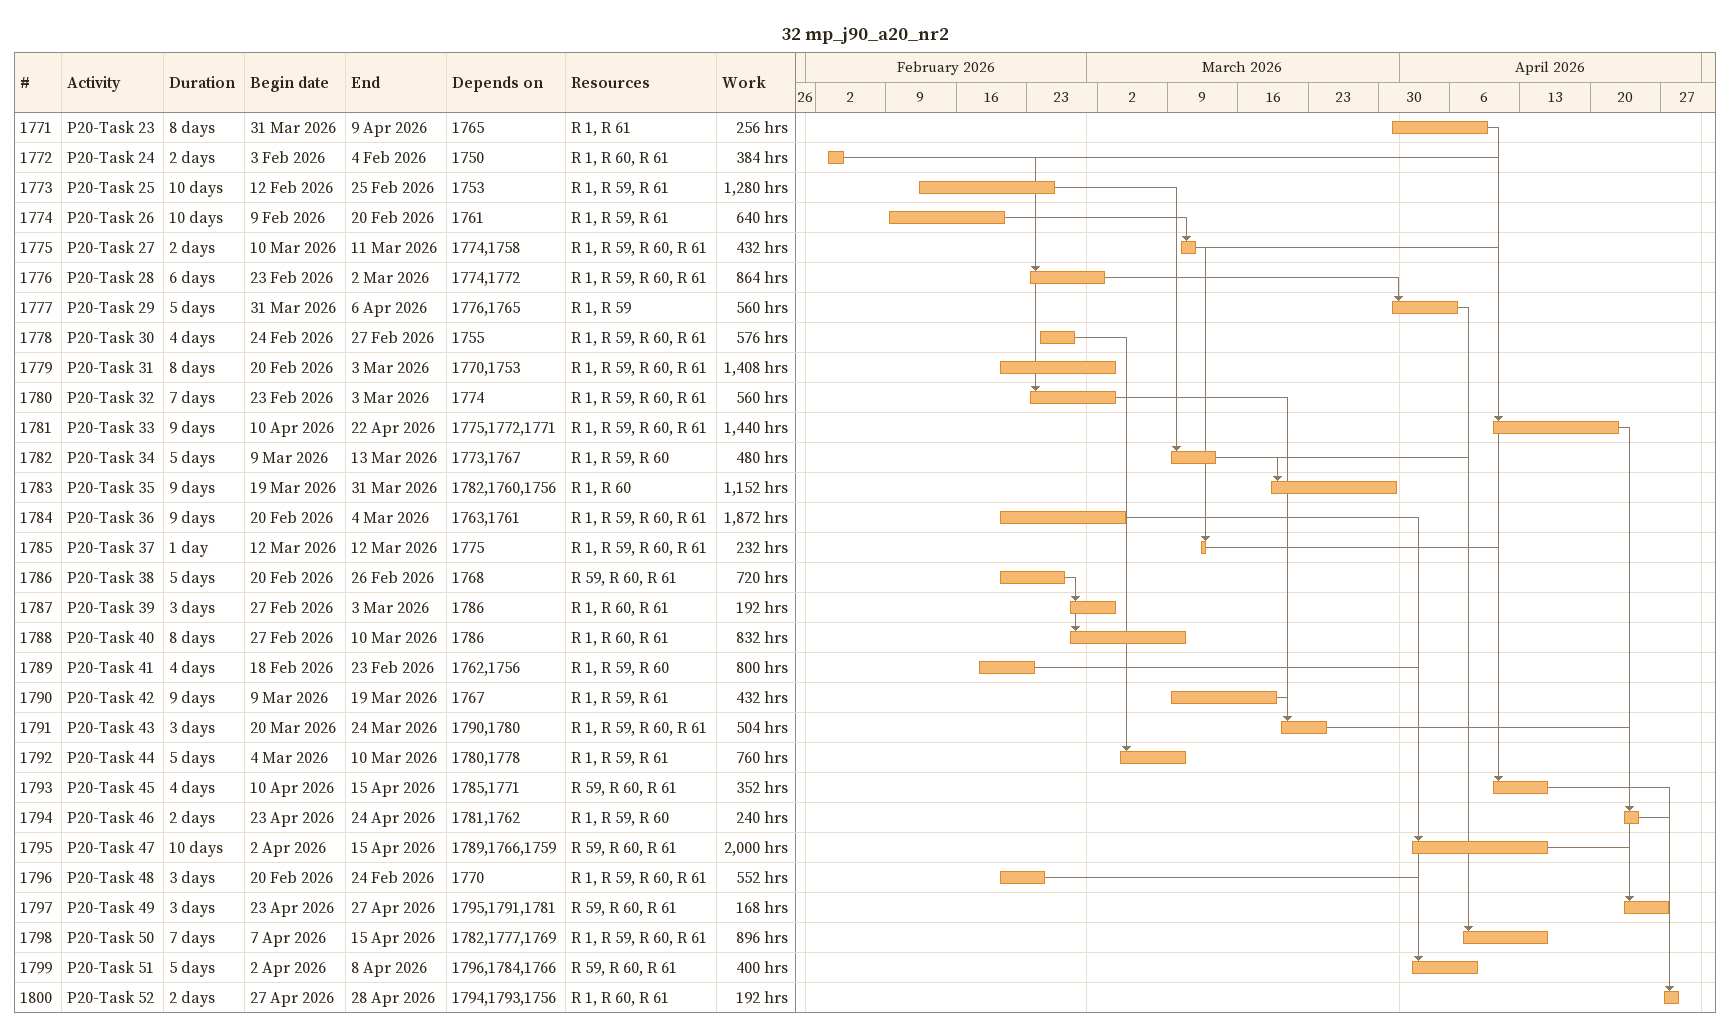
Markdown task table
32 mp_j90_a20_nr2

| ID | Task | Duration | Start | Finish | Predecessors | Resources | Work (h) |
|---|---|---|---|---|---|---|---|
| 1771 | P20-Task 23 | 8d | 2026-03-31 | 2026-04-09 | 1765 | R 1, R 61 | 256 |
| 1772 | P20-Task 24 | 2d | 2026-02-03 | 2026-02-04 | 1750 | R 1, R 60, R 61 | 384 |
| 1773 | P20-Task 25 | 10d | 2026-02-12 | 2026-02-25 | 1753 | R 1, R 59, R 61 | 1280 |
| 1774 | P20-Task 26 | 10d | 2026-02-09 | 2026-02-20 | 1761 | R 1, R 59, R 61 | 640 |
| 1775 | P20-Task 27 | 2d | 2026-03-10 | 2026-03-11 | 1774, 1758 | R 1, R 59, R 60, R 61 | 432 |
| 1776 | P20-Task 28 | 6d | 2026-02-23 | 2026-03-02 | 1774, 1772 | R 1, R 59, R 60, R 61 | 864 |
| 1777 | P20-Task 29 | 5d | 2026-03-31 | 2026-04-06 | 1776, 1765 | R 1, R 59 | 560 |
| 1778 | P20-Task 30 | 4d | 2026-02-24 | 2026-02-27 | 1755 | R 1, R 59, R 60, R 61 | 576 |
| 1779 | P20-Task 31 | 8d | 2026-02-20 | 2026-03-03 | 1770, 1753 | R 1, R 59, R 60, R 61 | 1408 |
| 1780 | P20-Task 32 | 7d | 2026-02-23 | 2026-03-03 | 1774 | R 1, R 59, R 60, R 61 | 560 |
| 1781 | P20-Task 33 | 9d | 2026-04-10 | 2026-04-22 | 1775, 1772, 1771 | R 1, R 59, R 60, R 61 | 1440 |
| 1782 | P20-Task 34 | 5d | 2026-03-09 | 2026-03-13 | 1773, 1767 | R 1, R 59, R 60 | 480 |
| 1783 | P20-Task 35 | 9d | 2026-03-19 | 2026-03-31 | 1782, 1760, 1756 | R 1, R 60 | 1152 |
| 1784 | P20-Task 36 | 9d | 2026-02-20 | 2026-03-04 | 1763, 1761 | R 1, R 59, R 60, R 61 | 1872 |
| 1785 | P20-Task 37 | 1d | 2026-03-12 | 2026-03-12 | 1775 | R 1, R 59, R 60, R 61 | 232 |
| 1786 | P20-Task 38 | 5d | 2026-02-20 | 2026-02-26 | 1768 | R 59, R 60, R 61 | 720 |
| 1787 | P20-Task 39 | 3d | 2026-02-27 | 2026-03-03 | 1786 | R 1, R 60, R 61 | 192 |
| 1788 | P20-Task 40 | 8d | 2026-02-27 | 2026-03-10 | 1786 | R 1, R 60, R 61 | 832 |
| 1789 | P20-Task 41 | 4d | 2026-02-18 | 2026-02-23 | 1762, 1756 | R 1, R 59, R 60 | 800 |
| 1790 | P20-Task 42 | 9d | 2026-03-09 | 2026-03-19 | 1767 | R 1, R 59, R 61 | 432 |
| 1791 | P20-Task 43 | 3d | 2026-03-20 | 2026-03-24 | 1790, 1780 | R 1, R 59, R 60, R 61 | 504 |
| 1792 | P20-Task 44 | 5d | 2026-03-04 | 2026-03-10 | 1780, 1778 | R 1, R 59, R 61 | 760 |
| 1793 | P20-Task 45 | 4d | 2026-04-10 | 2026-04-15 | 1785, 1771 | R 59, R 60, R 61 | 352 |
| 1794 | P20-Task 46 | 2d | 2026-04-23 | 2026-04-24 | 1781, 1762 | R 1, R 59, R 60 | 240 |
| 1795 | P20-Task 47 | 10d | 2026-04-02 | 2026-04-15 | 1789, 1766, 1759 | R 59, R 60, R 61 | 2000 |
| 1796 | P20-Task 48 | 3d | 2026-02-20 | 2026-02-24 | 1770 | R 1, R 59, R 60, R 61 | 552 |
| 1797 | P20-Task 49 | 3d | 2026-04-23 | 2026-04-27 | 1795, 1791, 1781 | R 59, R 60, R 61 | 168 |
| 1798 | P20-Task 50 | 7d | 2026-04-07 | 2026-04-15 | 1782, 1777, 1769 | R 1, R 59, R 60, R 61 | 896 |
| 1799 | P20-Task 51 | 5d | 2026-04-02 | 2026-04-08 | 1796, 1784, 1766 | R 59, R 60, R 61 | 400 |
| 1800 | P20-Task 52 | 2d | 2026-04-27 | 2026-04-28 | 1794, 1793, 1756 | R 1, R 60, R 61 | 192 |
